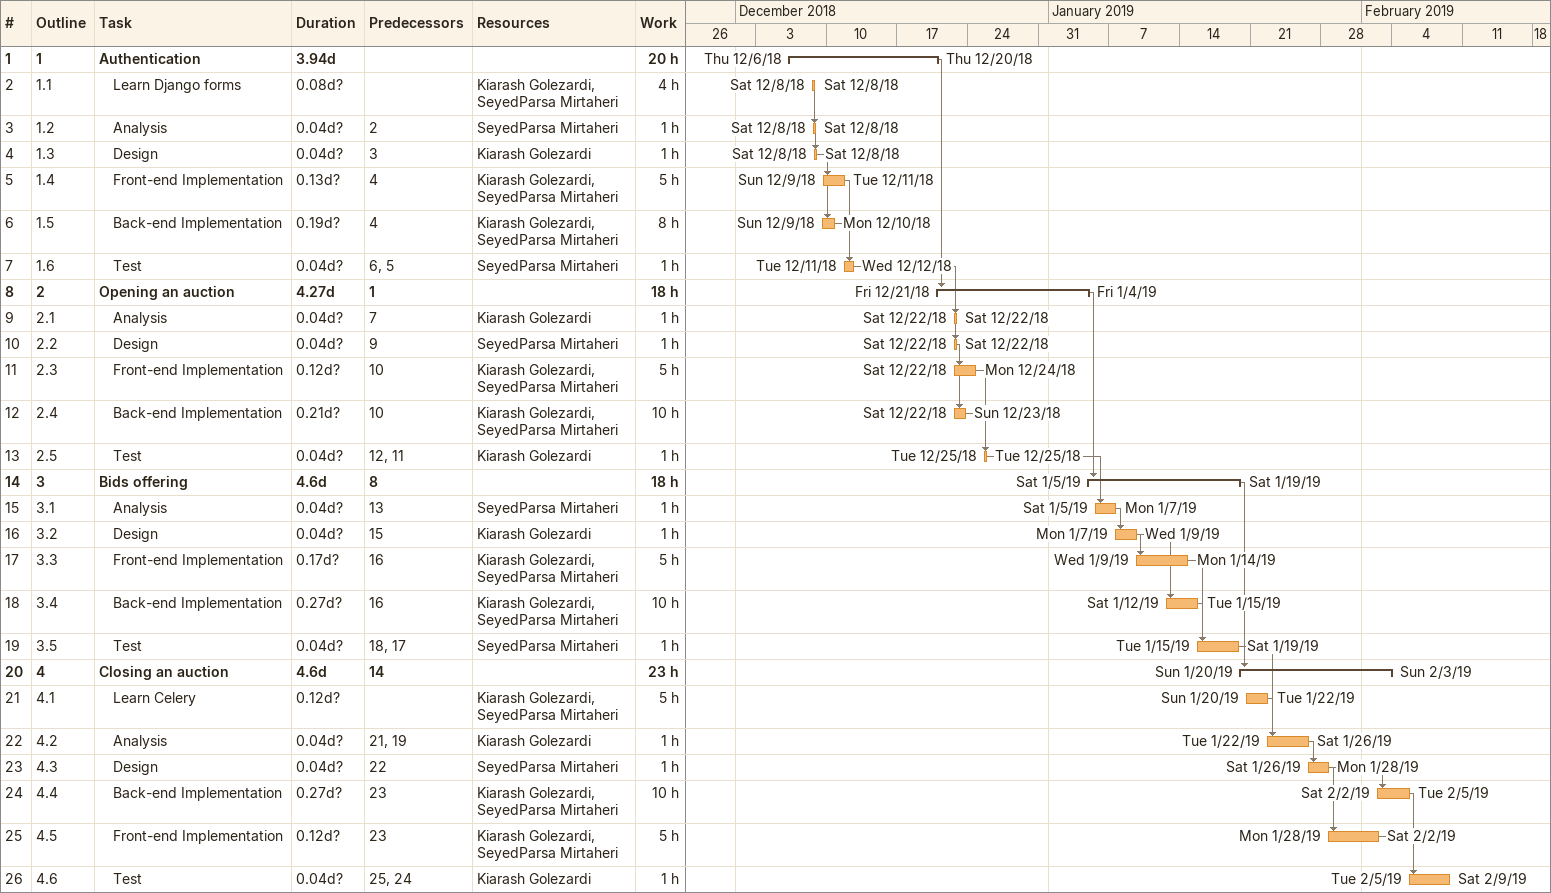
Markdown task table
| ID | WBS | Task | Duration | Start | Finish | Predecessors | Resources | Work (h) |
|---|---|---|---|---|---|---|---|---|
| 1 | 1 | **Authentication** | 3.94d | 2018-12-06 | 2018-12-20 |  |  | 20 |
| 2 | 1.1 | Learn Django forms | 0.08d? | 2018-12-08 | 2018-12-08 |  | Kiarash Golezardi, SeyedParsa Mirtaheri | 4 |
| 3 | 1.2 | Analysis | 0.04d? | 2018-12-08 | 2018-12-08 | 2 | SeyedParsa Mirtaheri | 1 |
| 4 | 1.3 | Design | 0.04d? | 2018-12-08 | 2018-12-08 | 3 | Kiarash Golezardi | 1 |
| 5 | 1.4 | Front-end Implementation | 0.13d? | 2018-12-09 | 2018-12-11 | 4 | Kiarash Golezardi, SeyedParsa Mirtaheri | 5 |
| 6 | 1.5 | Back-end Implementation | 0.19d? | 2018-12-09 | 2018-12-10 | 4 | Kiarash Golezardi, SeyedParsa Mirtaheri | 8 |
| 7 | 1.6 | Test | 0.04d? | 2018-12-11 | 2018-12-12 | 6, 5 | SeyedParsa Mirtaheri | 1 |
| 8 | 2 | **Opening an auction** | 4.27d | 2018-12-21 | 2019-01-04 | 1 |  | 18 |
| 9 | 2.1 | Analysis | 0.04d? | 2018-12-22 | 2018-12-22 | 7 | Kiarash Golezardi | 1 |
| 10 | 2.2 | Design | 0.04d? | 2018-12-22 | 2018-12-22 | 9 | SeyedParsa Mirtaheri | 1 |
| 11 | 2.3 | Front-end Implementation | 0.12d? | 2018-12-22 | 2018-12-24 | 10 | Kiarash Golezardi, SeyedParsa Mirtaheri | 5 |
| 12 | 2.4 | Back-end Implementation | 0.21d? | 2018-12-22 | 2018-12-23 | 10 | Kiarash Golezardi, SeyedParsa Mirtaheri | 10 |
| 13 | 2.5 | Test | 0.04d? | 2018-12-25 | 2018-12-25 | 12, 11 | Kiarash Golezardi | 1 |
| 14 | 3 | **Bids offering** | 4.6d | 2019-01-05 | 2019-01-19 | 8 |  | 18 |
| 15 | 3.1 | Analysis | 0.04d? | 2019-01-05 | 2019-01-07 | 13 | SeyedParsa Mirtaheri | 1 |
| 16 | 3.2 | Design | 0.04d? | 2019-01-07 | 2019-01-09 | 15 | Kiarash Golezardi | 1 |
| 17 | 3.3 | Front-end Implementation | 0.17d? | 2019-01-09 | 2019-01-14 | 16 | Kiarash Golezardi, SeyedParsa Mirtaheri | 5 |
| 18 | 3.4 | Back-end Implementation | 0.27d? | 2019-01-12 | 2019-01-15 | 16 | Kiarash Golezardi, SeyedParsa Mirtaheri | 10 |
| 19 | 3.5 | Test | 0.04d? | 2019-01-15 | 2019-01-19 | 18, 17 | SeyedParsa Mirtaheri | 1 |
| 20 | 4 | **Closing an auction** | 4.6d | 2019-01-20 | 2019-02-03 | 14 |  | 23 |
| 21 | 4.1 | Learn Celery | 0.12d? | 2019-01-20 | 2019-01-22 |  | Kiarash Golezardi, SeyedParsa Mirtaheri | 5 |
| 22 | 4.2 | Analysis | 0.04d? | 2019-01-22 | 2019-01-26 | 21, 19 | Kiarash Golezardi | 1 |
| 23 | 4.3 | Design | 0.04d? | 2019-01-26 | 2019-01-28 | 22 | SeyedParsa Mirtaheri | 1 |
| 24 | 4.4 | Back-end Implementation | 0.27d? | 2019-02-02 | 2019-02-05 | 23 | Kiarash Golezardi, SeyedParsa Mirtaheri | 10 |
| 25 | 4.5 | Front-end Implementation | 0.12d? | 2019-01-28 | 2019-02-02 | 23 | Kiarash Golezardi, SeyedParsa Mirtaheri | 5 |
| 26 | 4.6 | Test | 0.04d? | 2019-02-05 | 2019-02-09 | 25, 24 | Kiarash Golezardi | 1 |
